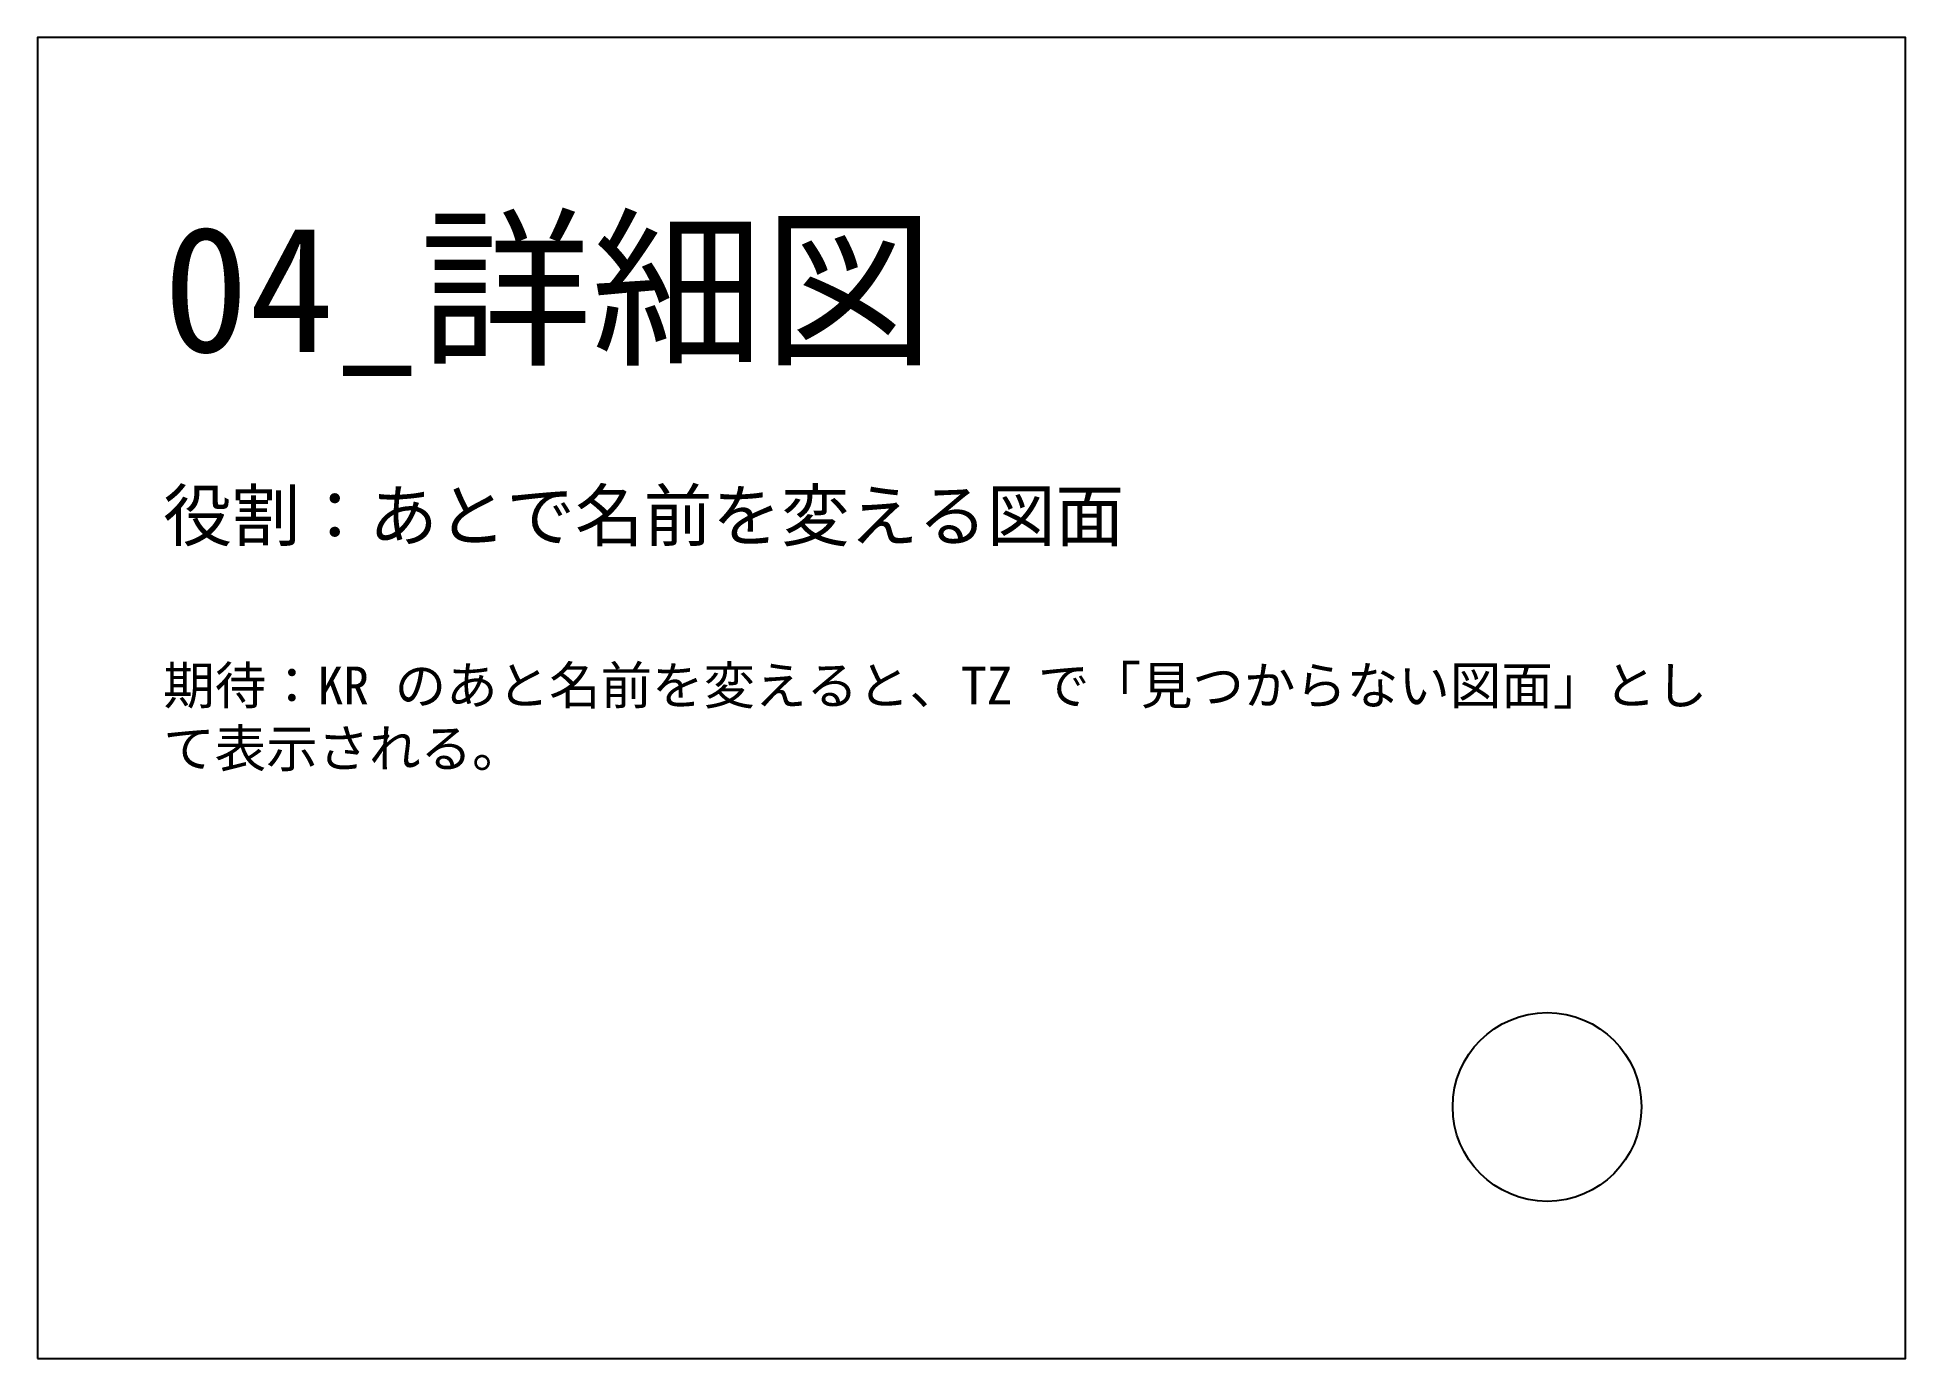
# Model space of a CAD drawing. Header units: millimetres. Extents: x 0 to 297, y 0 to 210.
import ezdxf

# ---------------------------------------------------------------- set-up
doc = ezdxf.new("R2010")
doc.units = ezdxf.units.MM
doc.layers.add('KR_作図', color=4, linetype='Continuous')
doc.layers.add('KR_見出し', color=8, linetype='Continuous')
doc.styles.add('KR_JP', font='msgothic.ttc')

msp = doc.modelspace()

# ---------------------------------------------------------------- linework, layer by layer
at = {"layer": 'KR_作図'}
msp.add_circle((240, 40), 15, dxfattribs=at)
at = {"layer": 'KR_見出し'}
msp.add_lwpolyline([(0, 0), (297, 0), (297, 210), (0, 210)], close=True, dxfattribs=at)

# ---------------------------------------------------------------- texts
at = {"layer": 'KR_見出し', "style": 'KR_JP'}
for s, height, p in [('04_詳細図', 20, (20, 160)), ('役割：あとで名前を変える図面', 8, (20, 130))]:
    msp.add_text(s, height=height, dxfattribs=at).set_placement(p)
at = {"layer": 'KR_見出し', "insert": (20, 110), "char_height": 6, "width": 250, "attachment_point": 1, "style": 'KR_JP'}
msp.add_mtext('期待：KR のあと名前を変えると、TZ で「見つからない図面」として表示される。', dxfattribs=at)

doc.saveas('drawing.dxf')
